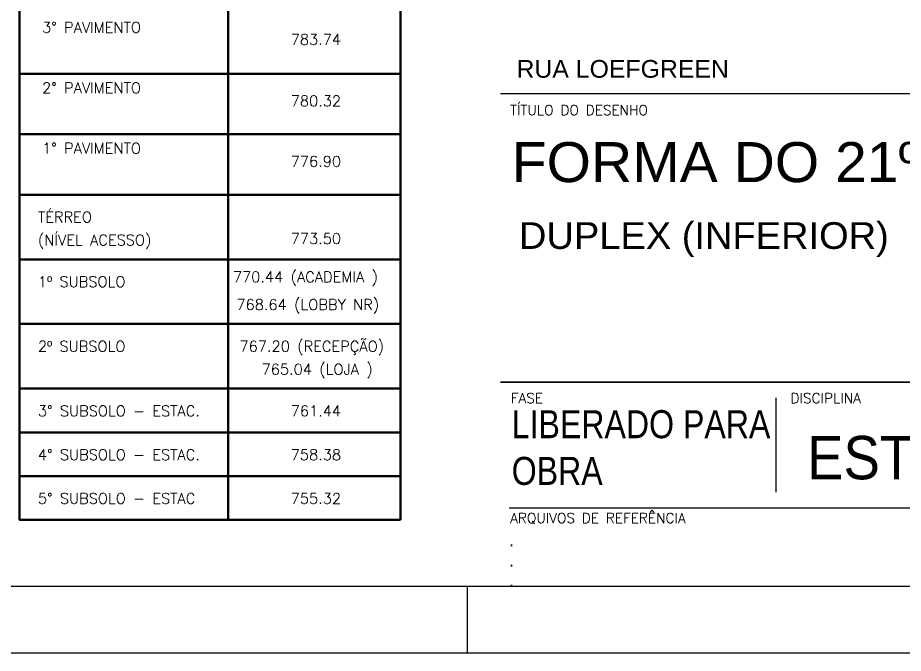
# Model space of a CAD drawing. Header units: millimetres. Extents: x -2368 to 4502, y -2283 to 2217.
# Drawn here: x 3240 to 3904, y -2283 to -1807 of the extents above; entities that cross this region are included whole.
import ezdxf

# ---------------------------------------------------------------- set-up
doc = ezdxf.new("R2010")
doc.units = ezdxf.units.MM
doc.header["$LTSCALE"] = 50
doc.layers.add('ARQ-DET', color=1, linetype='Continuous', lineweight=9)
for name, color, linetype in [('CARIMBO', 7, 'Continuous'), ('F-AUX', 2, 'Continuous'), ('F-COTAS', 106, 'Continuous'), ('F-MARGEM', 1, 'Continuous')]:
    doc.layers.add(name, color=color, linetype=linetype)
doc.styles.add('AR-REF', font='arial.ttf')
doc.styles.add('NFOLHA', font='ARIALN.TTF')
doc.styles.add('ROMANS', font='romans.shx')
doc.styles.add('STYLE3', font='romans.shx')
doc.styles.add('TITULO DESENHO', font='arial.ttf', dxfattribs={"width": 1.02})

# ---------------------------------------------------------------- blocks, each defined once
blk = doc.blocks.new('A0-1L_900')
at = {"layer": 'F-MARGEM', "color": 2}
blk.add_line((118.9, 1), (118.9, 0), dxfattribs=at)
blk.add_lwpolyline([(0, 0), (0, 90), (137.4, 90), (137.4, 0)], close=True, dxfattribs=at)
at = {"layer": 'F-MARGEM', "color": 7}
blk.add_lwpolyline([(2.5, 89), (136.4, 89), (136.4, 1), (2.5, 1)], close=True, dxfattribs=at)
blk = doc.blocks.new('A$C037E4E7A')
at = {"layer": 'ARQ-DET', "lineweight": 50}
for p, q in [((285.3, 1086.05), (285.3, 0)), ((156.25, 1044.28), (156.25, 0)), ((0, 334.38), (285.3, 334.38)), ((0, 289.06), (285.3, 289.06)), ((0, 243.75), (285.3, 243.75)), ((0, 195.31), (285.3, 195.31)), ((0, 146.87), (285.3, 146.87)), ((0, 98.44), (285.3, 98.44)), ((0, 65.62), (285.3, 65.62)), ((0, 32.81), (285.3, 32.81)), ((0, 0), (285.3, 0))]:
    blk.add_line(p, q, dxfattribs=at)
blk.add_lwpolyline([(285.3, 0), (0, 0), (0, 1086.05), (285.3, 1086.05)], dxfattribs=at)
at = {"layer": 'F-AUX', "char_height": 8, "attachment_point": 1, "style": 'ROMANS'}
for s, insert, width in [('3° PAVIMENTO', (16.92, 373.18), 102.616), ('783.74', (203.18, 364.12), 44.0928), ('2° PAVIMENTO', (16.92, 327.86), 102.616), ('780.32', (203.18, 318.03), 44.0928), ('1° PAVIMENTO', (16.92, 282.55), 102.616), ('776.90 ', (203.18, 272.72), 48.1013), ('TÉRREO ', (13.79, 230.99), 62.9325), ('(NÍVEL ACESSO)', (13.79, 213.79), 114.2405), ('773.50', (203.18, 214.9), 44.0928), ('770.44 (ACADEMIA )', (159.86, 186.16), 177.6475), ('1º SUBSOLO', (13.79, 182.55), 85.7806), ('768.64 (LOBBY NR)', (162.5, 165.35), 129.4725), ('2º SUBSOLO', (13.79, 134.11), 85.7806), ('767.20 (RECEPÇÃO)', (164.81, 134.11), 137.0886), ('765.04 (LOJA )', (181.35, 116.92), 97.405), ('3° SUBSOLO - ESTAC.', (13.79, 85.68), 151.9198), ('761.44', (203.18, 85.68), 44.0928), ('4° SUBSOLO - ESTAC.', (13.79, 52.86), 151.9198), ('758.38', (203.18, 52.86), 44.0928), ('5° SUBSOLO - ESTAC', (13.79, 20.05), 147.9113), ('755.32', (203.18, 20.05), 44.0928)]:
    blk.add_mtext(s, dxfattribs=dict(at, insert=insert, width=width))

msp = doc.modelspace()

# ---------------------------------------------------------------- hatches: boundary and pattern name
at = {"layer": 'F-COTAS'}
h = msp.add_hatch(dxfattribs=at)
h.set_pattern_fill('ANSI32', color=256)
h.paths.add_polyline_path([(3610.306, -1855.232), (3776.304, -1855.232), (3776.304, -1834.573), (3610.306, -1834.573)], flags=9)
h = msp.add_hatch(dxfattribs=at)
h.set_pattern_fill('ANSI32', color=256)
h.paths.add_polyline_path([(3607.144, -1881.803), (3728.394, -1881.803), (3728.394, -1868.41), (3607.144, -1868.41)], flags=9)
h = msp.add_hatch(dxfattribs=at)
h.set_pattern_fill('ANSI32', color=256)
h.paths.add_polyline_path([(3602.431, -1938.081), (4186.996, -1938.081), (4186.996, -1891.516), (3602.431, -1891.516)], flags=9)
h = msp.add_hatch(dxfattribs=at)
h.set_pattern_fill('ANSI32', color=256)
h.paths.add_polyline_path([(3602.564, -1992.419), (3788.875, -1992.419), (3788.875, -1946.652), (3602.564, -1946.652)], flags=9)
h = msp.add_hatch(dxfattribs=at)
h.set_pattern_fill('ANSI32', color=256)
h.paths.add_polyline_path([(3602.994, -2168.93), (3752.501, -2168.93), (3752.501, -2089.838), (3602.994, -2089.838)], flags=9)
h = msp.add_hatch(dxfattribs=at)
h.set_pattern_fill('ANSI32', color=256)
h.paths.add_polyline_path([(3608.997, -2097.338), (3637.39, -2097.338), (3637.39, -2086.088), (3608.997, -2086.088)], flags=9)
h = msp.add_hatch(dxfattribs=at)
h.set_pattern_fill('ANSI32', color=256)
h.paths.add_polyline_path([(3818.625, -2097.338), (3879.161, -2097.338), (3879.161, -2086.088), (3818.625, -2086.088)], flags=9)
h = msp.add_hatch(dxfattribs=at)
h.set_pattern_fill('ANSI32', color=256)
h.paths.add_polyline_path([(3822.989, -2161.532), (4090.103, -2161.532), (4090.103, -2111.086), (3822.989, -2111.086)], flags=9)
h = msp.add_hatch(dxfattribs=at)
h.set_pattern_fill('ANSI32', color=256)
h.paths.add_polyline_path([(3606.956, -2188.463), (3760.706, -2188.463), (3760.706, -2173.999), (3606.956, -2173.999)], flags=9)
h = msp.add_hatch(dxfattribs=at)
h.set_pattern_fill('ANSI32', color=256)
h.paths.add_polyline_path([(3604.793, -2207.634), (3612.786, -2207.634), (3612.786, -2189.088), (3604.793, -2189.088)], flags=9)
h = msp.add_hatch(dxfattribs=at)
h.set_pattern_fill('ANSI32', color=256)
h.paths.add_polyline_path([(3604.793, -2222.918), (3612.786, -2222.918), (3612.786, -2204.372), (3604.793, -2204.372)], flags=9)
h = msp.add_hatch(dxfattribs=at)
h.set_pattern_fill('ANSI32', color=256)
h.paths.add_polyline_path([(3604.793, -2237.739), (3612.786, -2237.739), (3612.786, -2219.193), (3604.793, -2219.193)], flags=9)

# ---------------------------------------------------------------- linework, layer by layer
at = {"layer": 'CARIMBO', "color": 6}
for p, q in [((4239.33, -1863.596), (3601.717, -1863.596)), ((4451.717, -2079.789), (3601.717, -2079.789))]:
    msp.add_line(p, q, dxfattribs=at)
at = {"layer": 'CARIMBO', "color": 94}
msp.add_line((3601.717, -2079.789), (4451.717, -2079.789), dxfattribs=at)
at = {"layer": 'CARIMBO', "color": 1}
for p, q in [((3808.244, -2162.233), (3808.244, -2091.472)), ((4111.839, -2174.106), (3608.354, -2174.106))]:
    msp.add_line(p, q, dxfattribs=at)

# ---------------------------------------------------------------- block references
msp.add_blockref('A$C037E4E7A', (3241.419, -2182.993))
at = {"layer": 'F-MARGEM', "linetype": 'Continuous', "xscale": 50, "yscale": 50, "zscale": 50}
msp.add_blockref('A0-1L_900', (-2368.283, -2282.993), dxfattribs=at)

# ---------------------------------------------------------------- texts
at = {"layer": 'CARIMBO', "color": 3, "style": 'AR-REF'}
msp.add_text('RUA LOEFGREEN', height=13.31, dxfattribs=at).set_placement((3613.749, -1851.562))
at = {"layer": 'CARIMBO', "color": 2, "style": 'STYLE3'}
for s, p in [('TÍTULO DO DESENHO', (3609.019, -1879.571)), ('FASE', (3609.443, -2095.463)), ('DISCIPLINA', (3819.072, -2095.463)), ('ARQUIVOS DE REFERÊNCIA', (3609.01, -2185.338))]:
    msp.add_text(s, height=7.5, dxfattribs=at).set_placement(p)
at = {"layer": 'CARIMBO', "color": 5}
for s, height, style, width, p in [('FORMA DO 21º PAVIMENTO ', 30, 'TITULO DESENHO', 1.02, (3610.192, -1929.809)), ('DUPLEX (INFERIOR)', 20, 'TITULO DESENHO', 1.02, (3615.606, -1979.838)), ('ESTRUTURA', 32.5, 'NFOLHA', 1.1, (3831.397, -2152.57))]:
    msp.add_text(s, height=height, dxfattribs=dict(at, style=style, width=width)).set_placement(p)
at = {"layer": 'CARIMBO', "color": 5, "insert": (3610.149, -2100.761), "char_height": 21, "attachment_point": 1, "style": 'NFOLHA'}
msp.add_mtext_dynamic_manual_height_columns('LIBERADO PARA OBRA', width=198.09492, gutter_width=1, heights=[0], dxfattribs=at)
at = {"layer": 'CARIMBO', "color": 3, "char_height": 9, "width": 676.52863, "attachment_point": 1, "style": 'AR-REF'}
for insert in [(3608.185, -2193.72), (3608.185, -2209.004), (3608.185, -2223.825)]:
    msp.add_mtext('.', dxfattribs=dict(at, insert=insert))

doc.saveas('drawing.dxf')
